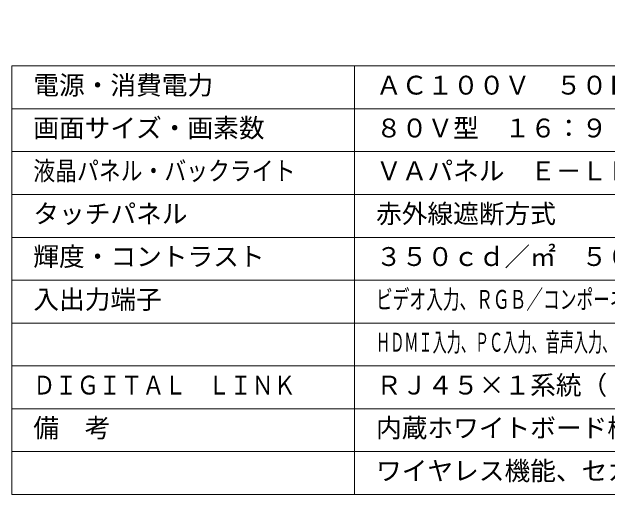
# Model space of a CAD drawing. Units: millimetres, scale not verified. Extents: x -63 to 353, y -57 to 322.
# Drawn here: x -62.7 to 6.8, y -56.6 to -0.2 of the extents above; entities that cross this region are included whole.
import ezdxf
from ezdxf.enums import TextEntityAlignment as Align

# ---------------------------------------------------------------- set-up
doc = ezdxf.new("R2010")
doc.units = ezdxf.units.MM
doc.header["$LTSCALE"] = 0.125
doc.layers.add('0-1_MOJI1', color=7, linetype='Continuous')
doc.layers.add('0-2_WAKU', color=1, linetype='Continuous', lineweight=18)
doc.layers.add('0-5_GAIKEI', color=1, linetype='Continuous', lineweight=18)
doc.styles.add('ＭＳ ゴシック', font='')
doc.styles.get('ＭＳ ゴシック').set_extended_font_data('MS Gothic')

msp = doc.modelspace()

# ---------------------------------------------------------------- linework, layer by layer
at = {"layer": '0-2_WAKU', "color": 4}
for p, q in [((-62.6989, -56.4967), (-62.6989, -6.4967)), ((-62.6989, -6.4967), (62.3011, -6.4967)), ((-22.6989, -56.4967), (-22.6989, -6.4967)), ((-62.6989, -56.4967), (62.3011, -56.4967))]:
    msp.add_line(p, q, dxfattribs=at)
at = {"layer": '0-2_WAKU'}
for p, q in [((62.3011, -11.4967), (-62.6989, -11.4967)), ((62.3011, -16.4967), (-62.6989, -16.4967)), ((62.3011, -21.4967), (-62.6989, -21.4967)), ((-62.6989, -26.4967), (62.3011, -26.4967)), ((-62.6989, -31.4967), (62.3011, -31.4967)), ((-62.6989, -36.4967), (62.3011, -36.4967)), ((-62.6989, -41.4967), (62.3011, -41.4967)), ((-62.6989, -46.4967), (62.3011, -46.4967)), ((-62.6989, -51.4967), (62.3011, -51.4967))]:
    msp.add_line(p, q, dxfattribs=at)
at = {"layer": '0-5_GAIKEI'}
for centre in [(173.1557, 141.269), (173.1557, 123.769)]:
    msp.add_circle(centre, 180.342, dxfattribs=at)

# ---------------------------------------------------------------- texts
at = {"layer": '0-1_MOJI1', "style": 'ＭＳ ゴシック'}
for s, p in [('電源・消費電力', (-60.1989, -10.4967)), ('ＡＣ１００Ｖ\u3000５０Ｈｚ／６０Ｈｚ\u3000３５０Ｗ', (-20.1989, -10.4967)), ('画面サイズ・画素数', (-60.1989, -15.4967)), ('８０Ｖ型\u3000１６：９\u3000１９２０×１０８０画素', (-20.1989, -15.4967)), ('ＶＡパネル\u3000Ｅ－ＬＥＤ', (-20.1989, -20.4967)), ('タッチパネル', (-60.1989, -25.4967)), ('赤外線遮断方式', (-20.1989, -25.4967)), ('輝度・コントラスト', (-60.1989, -30.4967)), ('３５０ｃｄ／㎡\u3000５０００：１', (-20.1989, -30.4967)), ('入出力端子', (-60.1989, -35.4967)), ('ＲＪ４５×１系統（ＬＡＮと共用）', (-20.1989, -45.4967)), ('備\u3000考', (-60.1989, -50.4967)), ('内蔵ホワイトボード機能、メモリービューワー', (-20.1989, -50.4967)), ('ワイヤレス機能、セカンダリディスプレイ', (-20.1989, -55.4967))]:
    msp.add_text(s, height=2.199, dxfattribs=at).set_placement(p, align=Align.BOTTOM_LEFT)
for s, width, p in [('液晶パネル・バックライト', 0.85, (-60.1989, -20.4967)), ('ビデオ入力、ＲＧＢ／コンポーネント入力、ＤＶＩ－Ｄ入力、モニターアウト', 0.65, (-20.1989, -35.4967)), ('ＨＤＭＩ入力、ＰＣ入力、音声入力、外部制御端子、ＵＳＢ・ＰＣ接続端子、ＳＬＯＴ２．０', 0.55, (-20.1989, -40.4967)), ('ＤＩＧＩＴＡＬ\u3000ＬＩＮＫ', 0.85, (-60.1989, -45.4967))]:
    msp.add_text(s, height=2.199, dxfattribs=dict(at, width=width)).set_placement(p, align=Align.BOTTOM_LEFT)

doc.saveas('drawing.dxf')
